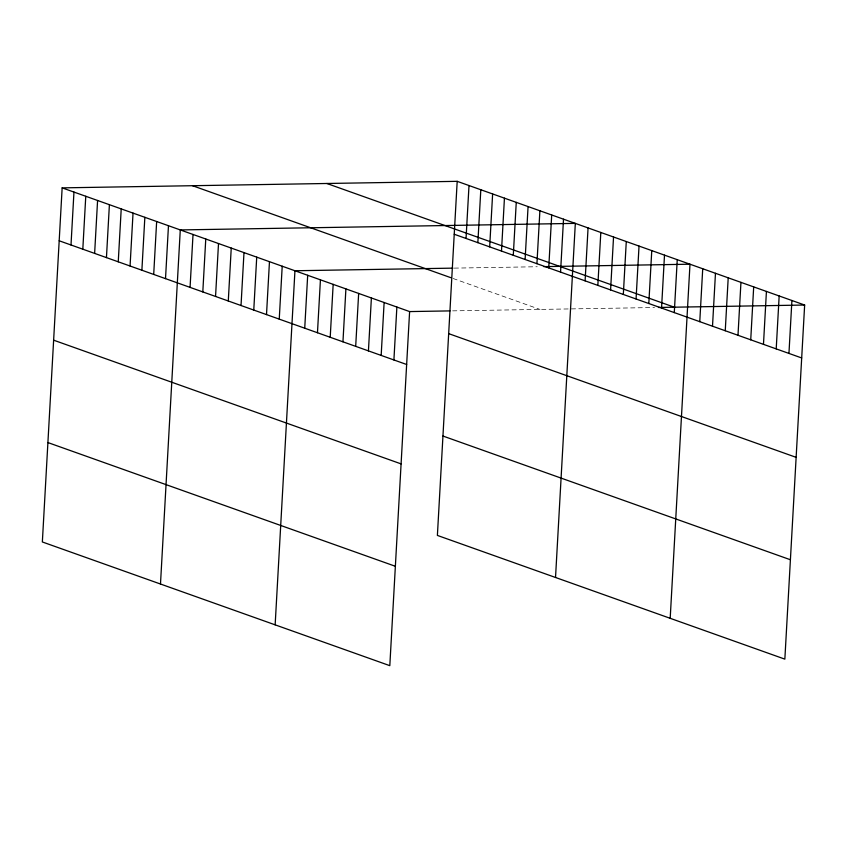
<?xml version="1.0" encoding="UTF-8"?>
<svg xmlns="http://www.w3.org/2000/svg" width="847" height="847" viewBox="0 0 847 847"><rect width="100%" height="100%" fill="white"/><g stroke="black" fill="none" stroke-linecap="round" stroke-linejoin="round"><path stroke-width="0.64" stroke-dasharray="4.24 3.18" d="M454.278 268.118L537.242 266.741M452.626 310.86L654.53 307.525M453.103 278.494L539.973 309.42"/><path stroke-width="1.27" d="M62.149 187.865L42.35 541.964L389.811 665.668L409.609 311.58L62.149 187.865L457.189 181.332L804.65 305.036L784.851 659.135L437.391 535.42L457.189 181.332M71 244.995L73.964 192.068M82.815 249.198L85.769 196.271M94.631 253.401L97.585 200.485M106.447 257.615L109.401 204.688M118.252 261.818L121.216 208.891M130.067 266.022L133.032 213.095M141.883 270.225L144.848 217.308M153.699 274.439L156.653 221.512M165.514 278.642L168.468 225.715M160.485 584.017L180.284 229.929L575.325 223.386L555.526 577.485M190.067 287.387L193.021 234.46M202.804 291.919L205.768 238.992M215.551 296.461L218.505 243.534M228.288 300.992L231.242 248.065M241.024 305.523L243.989 252.607M253.772 310.066L256.726 257.139M266.509 314.597L269.462 261.681M279.245 319.139L282.21 266.212M275.148 624.842L294.947 270.754L452.965 268.139M304.729 328.213L307.683 275.286M317.466 332.744L320.431 279.817M330.214 337.286L333.167 284.359M342.95 341.817L345.904 288.891M355.687 346.349L358.652 293.433M368.434 350.891L371.388 297.964M381.171 355.422L384.125 302.506M393.908 359.964L396.872 307.038M466.041 238.452L469.005 185.535M477.856 242.666L480.81 189.739M489.672 246.869L492.626 193.942M501.488 251.072L504.441 198.156M513.293 255.286L516.257 202.359M525.108 259.489L528.073 206.562M536.924 263.692L539.888 210.776M548.74 267.896L551.693 214.979M560.555 272.109L563.509 219.182M585.108 280.855L588.062 227.928M597.844 285.386L600.809 232.459M610.592 289.918L613.546 237.001M623.328 294.46L626.282 241.533M636.065 298.991L639.03 246.075M648.813 303.533L651.767 250.606M661.549 308.064L664.503 255.148M674.286 312.607L677.251 259.68M670.189 618.31L689.987 264.211L543.827 266.636M699.77 321.68L702.724 268.753M712.507 326.211L715.471 273.285M725.254 330.743L728.208 277.827M737.991 335.285L740.945 282.358M750.728 339.816L753.692 286.9M763.475 344.358L766.429 291.432M776.212 348.89L779.166 295.974M788.949 353.432L791.913 300.505M409.609 311.58L450.022 310.902M658.49 307.461L804.65 305.036M326.826 183.481L674.286 307.196M454.225 234.248L801.696 357.963M192.513 185.705L450.795 277.668M448.666 333.633L796.138 457.348M59.184 240.781L406.655 364.496M442.949 436.036L790.41 559.751M53.636 340.176L401.097 463.891M47.908 442.568L395.369 566.283"/></g></svg>
